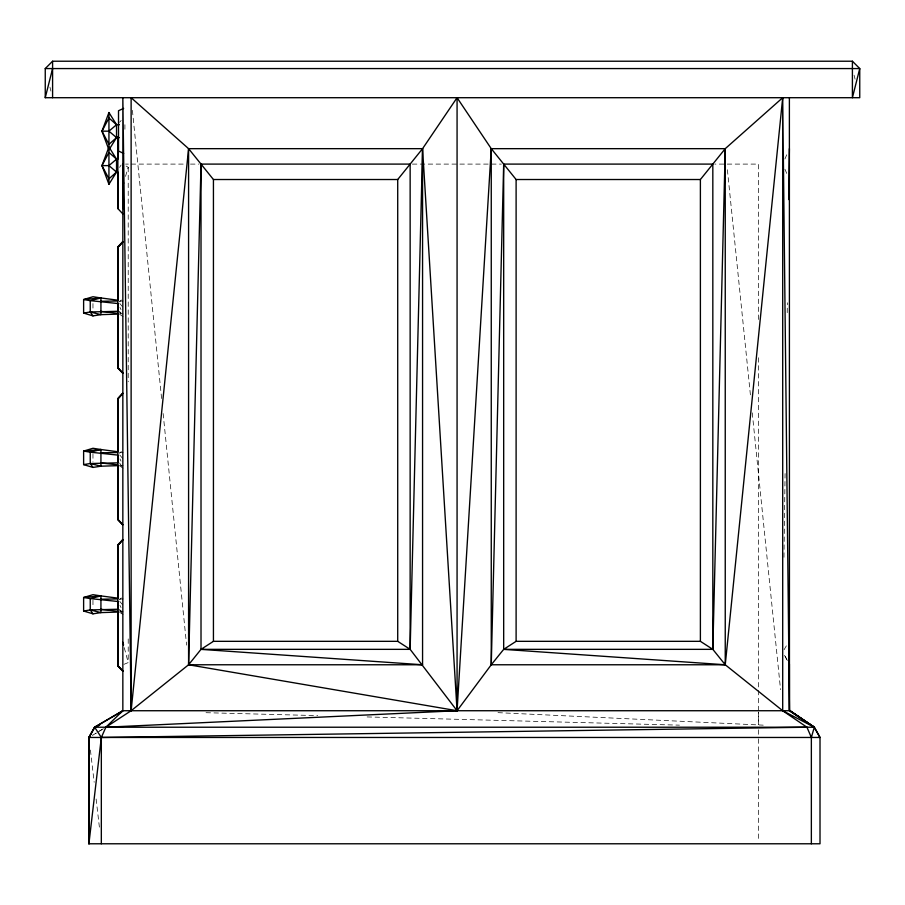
<?xml version="1.0" encoding="UTF-8"?>
<svg xmlns="http://www.w3.org/2000/svg" width="905" height="905" viewBox="0 0 905 905"><rect width="100%" height="100%" fill="white"/><g stroke="black" fill="none" stroke-linecap="round" stroke-linejoin="round"><path stroke-width="0.68" stroke-dasharray="4.53 3.39" d="M758.571 710.73L758.571 354.783M758.582 319.465L758.582 164.099L714.769 164.099M783.968 557.299L785.088 472.455M787.214 312.689L787.35 302.79M125.523 176.373L128.216 167.301L126.067 166.011M784.929 158.952L787.158 153.816M784.047 649.767L787.384 644.089M119.584 167.38L121.1 165.038M119.528 122.266L121.18 120.501M119.596 301.761L121.338 299.974M119.596 453.303L121.338 451.516M119.596 599.71L121.338 597.922M123.917 664.338L128.216 662.584L128.216 635.774M119.641 301.195L123.091 300.89L119.641 303.322L123.091 307.417M119.641 452.738L123.091 452.432L119.641 454.864L123.091 458.959M119.641 599.133L123.091 598.839L119.641 601.271L123.091 605.366M125.603 164.099L128.363 164.099M131.123 164.099L184.824 164.099M190.48 164.099L198.953 164.099M412.352 164.099L501.381 164.099M206.023 712.699L317.666 715.629M367.125 716.93L679.44 725.143M497.988 712.654L763.209 725.154M119.641 313.65L123.091 313.945M119.641 465.193L123.091 465.487M119.641 611.599L123.091 611.893L119.641 609.461L122.401 613.567M117.842 609.246L123.091 611.893M117.842 311.297L120.987 312.881M119.641 314.318L123.091 316.648M119.641 465.86L123.091 468.19M119.641 612.266L123.091 614.597M119.641 311.512L121.021 313.571M119.641 463.055L122.401 467.161M119.958 307.417L121.01 309.589M119.958 458.959L121.01 461.131M119.958 605.366L121.01 607.538M784.929 169.235L787.158 174.382M124.268 647.675L128.216 662.584M854.082 75.194L855.078 79.165M49.922 87.106L50.918 91.088M90.421 750.053L94.165 782.225M96.122 799.013L99.539 828.392M727.394 169.744L750.664 397.374M752.247 412.838L780.551 689.644M132.402 110.342L161.701 399.49M163.126 413.528L186.6 645.118M758.571 712.099L758.571 724.475L758.571 712.099M758.582 729.781L758.582 734.905M758.582 738.865L758.582 840.971M128.216 167.301L128.216 381.774M124.901 124.72L124.901 129.879M92.966 303.571L92.966 310.415M92.966 453.756L92.966 461.957M92.966 600.162L92.966 606.995M96.202 733.073L92.57 735.267L96.19 733.073M103.442 728.683L97.401 732.337L103.442 728.683M787.384 660.492L784.047 654.451L787.384 660.48"/><path stroke-width="1.36" d="M88.916 843.777L88.939 737.462L94.606 727.224L122.842 710.73L789.454 710.73L814.296 727.224L820.009 737.462L820.009 843.777L88.905 843.777L88.95 737.462L94.663 727.224L122.842 710.73L122.842 97.706L131.123 710.73L105.862 727.224L101.337 737.462L88.905 843.777L88.95 737.462L94.663 727.224L99.641 724.95L94.663 727.224L101.337 737.462L101.326 843.777M117.876 610.932L117.876 665.797L122.842 671.091L117.865 665.99L117.876 545.296L122.842 539.55L117.876 544.81L117.876 598.273M117.876 465.939L117.876 519.391L122.842 524.685L117.865 519.583L117.876 398.89L122.842 393.155L117.876 398.415L117.876 451.867M117.865 312.983L117.876 367.849L122.842 373.143L117.865 368.041L117.865 247.348L122.842 241.612L117.865 246.873L117.865 300.324M122.842 213.885L117.865 208.591L117.865 136.723L117.865 159.269M213.433 641.328L213.433 179.518L188.591 148.669L131.123 97.706L131.123 710.73L188.591 664.768L201.012 649.349L213.433 641.328L397.714 641.328L410.146 649.349L457.07 710.73L491.257 664.768L503.678 649.349L516.11 641.328L700.391 641.328L712.823 649.349L725.244 664.768L782.701 710.73L806.943 727.224L811.355 737.462L811.355 843.777M117.865 368.041L122.842 373.233M117.865 519.583L122.842 524.776M117.865 665.99L122.842 671.182M788.719 199.575L789.398 148.669M201.012 164.099L201.012 649.349L410.146 649.349L410.146 164.099L201.012 164.099L188.591 664.768L457.07 710.73L491.257 148.669L457.07 97.706L422.567 148.669L397.714 179.518L397.714 641.328M410.146 649.349L422.567 148.669L188.591 148.669L131.123 710.73M700.391 641.328L700.391 179.518L725.244 148.669L782.701 97.706L725.244 664.768L491.257 664.768L503.678 164.099L712.823 164.099L712.823 649.349L503.678 649.349L503.678 164.099M712.823 649.349L725.244 148.669L491.257 148.669L491.257 664.768M83.622 313.073L90.251 311.976L100.93 314.657L100.93 297.96L92.966 296.738L83.622 299.544L83.622 313.073L92.966 315.879L100.93 314.657L117.548 314.126M83.622 464.616L90.251 463.518L100.93 466.199L100.93 449.514L92.966 448.28L83.622 451.086L83.622 464.616L92.966 467.421L100.93 466.199L117.548 465.668M83.622 611.022L90.251 609.925L100.93 612.606L100.93 595.909L92.966 594.687L83.622 597.492L83.622 611.022L92.966 613.828L100.93 612.606L117.548 612.074M45.25 97.706L45.25 68.565L52.592 61.223L852.408 61.223L859.75 68.565L859.75 97.706L45.25 97.706L52.592 68.565M811.355 737.462L814.296 727.224L789.454 710.278L814.285 727.235L820.009 737.462L88.939 737.462M122.842 185.446L123.612 182.855M119.324 137.628L116.541 137.628L108.939 144.359L101.971 131.168L108.939 112.525L116.541 124.709L116.541 137.628L108.939 149.823L101.971 131.168L108.939 117.989L116.541 124.709L119.324 124.709M109.629 148.081L116.541 159.156L116.541 172.074L108.939 184.269L101.971 165.615L108.939 146.972M101.971 165.615L108.939 152.436L116.541 159.156L108.939 165.615L101.971 165.615L108.939 178.805L116.541 172.074L108.939 165.615M117.865 247.348L122.842 242.054M117.876 398.89L122.842 393.596M117.876 545.296L122.842 539.991M120.84 712.665L122.842 710.73L105.862 727.224L457.07 710.73L457.07 97.706M101.971 131.168L108.939 131.168L116.541 124.709M123.657 108.385L118.521 110.738L118.521 151.056L123.657 153.409M100.93 297.96L90.251 300.641L83.622 299.544L100.93 297.96L117.548 300.155M100.93 449.514L90.251 452.183L83.622 451.086L100.93 449.514L117.548 451.708M100.93 595.909L90.251 598.59L83.622 597.492L100.93 595.909L117.548 598.103M90.251 463.518L117.842 462.84L117.842 455.091L90.251 452.183L90.251 463.518L92.966 467.421M90.251 311.976L117.842 311.297L117.842 303.537L90.251 300.641L90.251 311.976L92.966 315.879M90.251 609.925L117.842 609.246L117.842 601.486L90.251 598.59L90.251 609.925L92.966 613.828M100.557 301.274L117.458 300.992M100.557 452.817L117.458 452.534M100.557 599.223L117.458 598.929M101.337 737.462L806.943 727.224M45.25 68.565L859.75 68.565L852.408 97.706L852.408 61.223M213.433 179.518L397.714 179.518M491.257 148.669L516.11 179.518L700.391 179.518M457.07 710.73L422.567 148.669L422.567 664.768L188.591 664.768L188.591 148.669M94.595 727.224L814.296 727.224L789.454 710.73L782.701 97.706L782.701 710.73L814.296 727.224M503.678 649.349L725.244 664.768L725.244 148.669M201.012 649.349L422.567 664.768M100.557 311.343L117.786 313.334M100.557 462.885L117.786 464.876M100.557 609.291L117.786 611.282M108.939 131.168L116.541 137.628M122.842 642.245L123.555 644.96M122.842 164.099L123.521 209.293M789.398 664.1L789.454 710.73L789.386 97.706M516.11 179.518L516.11 641.328M117.865 171.95L117.865 208.591M108.939 112.525L108.939 184.269M52.592 61.223L52.592 97.706"/></g></svg>
